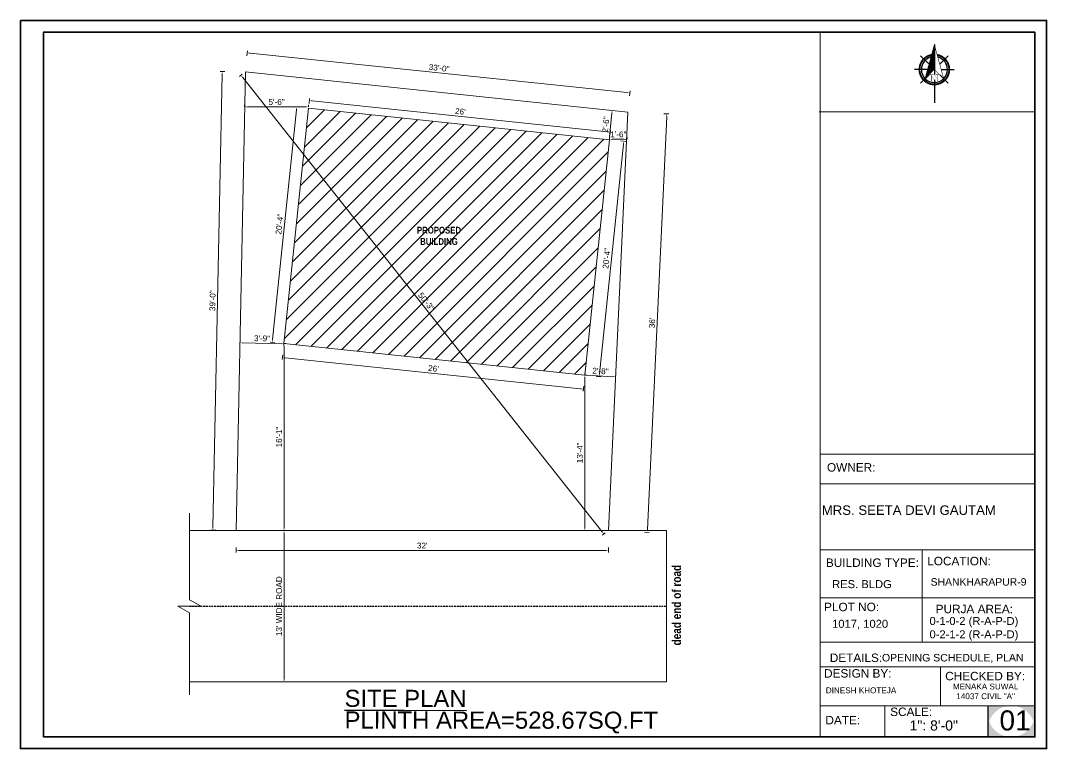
# Model space of a CAD drawing. Header units: inches. Extents: x 100101 to 119806, y -2288 to 8641.
# Drawn here: x 116282 to 117340, y 3458 to 4208 of the extents above; entities that cross this region are included whole.
import ezdxf

# ---------------------------------------------------------------- set-up
doc = ezdxf.new("R2010")
doc.units = ezdxf.units.IN
doc.header["$LTSCALE"] = 0.5
doc.header["$MEASUREMENT"] = 0
doc.header["$PDMODE"] = 66
doc.linetypes.add('DASHED2', pattern=[0.375, 0.25, -0.125])
for name, color, linetype, lineweight in [('Dimention', 5, 'Continuous', 20), ('door', 202, 'Continuous', 5), ('Siteplan', 7, 'Continuous', 30), ('steps', 253, 'Continuous', 20), ('TEXT', 220, 'Continuous', 9), ('WALL - A', 1, 'Continuous', 40)]:
    doc.layers.add(name, color=color, linetype=linetype, lineweight=lineweight)
doc.layers.add('Normal Wall', color=7, linetype='Continuous', lineweight=35, true_color=0xffaf89)
doc.layers.add('Rear Wall', color=7, linetype='Continuous', lineweight=20, true_color=0xd4e480)
doc.layers.add('plan wall', color=7, linetype='Continuous')
doc.layers.add('REBARS', color=5, linetype='Continuous')
doc.styles.add('Lettring Text', font='arial.ttf')
doc.styles.get("Standard").update_dxf_attribs({"font": 'arial.ttf'})
doc.styles.add('SwissBT', font='swiss.ttf', dxfattribs={"height": 12})
doc.dimstyles.new('Copy of Standard', dxfattribs={"dimtxt": 6, "dimasz": 2.875, "dimexe": 2, "dimexo": 4, "dimgap": 2, "dimtad": 1, "dimdec": 0, "dimrnd": 1, "dimzin": 0, "dimdsep": 46, "dimlunit": 4, "dimtxsty": 'Lettring Text', "dimcen": 0.1, "dimclrd": 7, "dimclre": 7, "dimclrt": 7, "dimazin": 0, "dimtfac": 0.645, "dimtdec": 0, "dimtmove": 1, "dimatfit": 0, "dimfxl": 3, "dimfxlon": 1, "dimtfillclr": 256, "dimtolj": 1, "dimtzin": 0, "dimlwd": -1, "dimlwe": -1, "dimarcsym": 2})

# ---------------------------------------------------------------- blocks, each defined once
blk = doc.blocks.new('*X736')
at = {"color": 0}
for p, q in [((145.96, -414.6), (147.62, -412.94)), ((146.16, -413.87), (147.62, -412.41)), ((146.36, -413.14), (147.62, -411.88)), ((146.55, -412.41), (147.62, -411.35)), ((146.75, -411.68), (147.62, -410.82)), ((146.95, -410.95), (147.62, -410.29)), ((147.15, -410.22), (147.62, -409.76)), ((147.35, -409.49), (147.62, -409.23)), ((147.55, -408.76), (147.62, -408.7)), ((143.76, -422.63), (147.62, -418.77)), ((143.96, -421.9), (147.62, -418.24)), ((144.16, -421.17), (147.62, -417.71)), ((144.36, -420.44), (147.62, -417.18)), ((144.56, -419.71), (147.62, -416.65)), ((144.76, -418.98), (147.62, -416.12)), ((144.96, -418.25), (147.62, -415.59)), ((145.16, -417.52), (147.62, -415.06)), ((145.36, -416.79), (147.62, -414.53)), ((145.56, -416.06), (147.62, -414)), ((145.76, -415.33), (147.62, -413.47)), ((142.76, -426.28), (147.62, -421.42)), ((142.96, -425.55), (147.62, -420.89)), ((143.16, -424.82), (147.62, -420.36)), ((143.36, -424.09), (147.62, -419.83)), ((143.56, -423.36), (147.62, -419.3))]:
    blk.add_line(p, q, dxfattribs=at)
blk = doc.blocks.new('NORTH_15')
for p, q in [((-2.87, 2.87), (-7.37, 7.37)), ((0, 3.66), (0, 10.62)), ((2.87, 2.87), (7.37, 7.37)), ((-13.37, 0), (2.72, 0)), ((5.49, 0), (17.83, 0)), ((-2.87, -2.87), (-7.37, -7.37)), ((0, -3.66), (0, -10.62)), ((2.87, -2.87), (7.37, -7.37))]:
    blk.add_line(p, q)
at = {"const_width": 1}
for points in [[(0, -8, 1), (0, 8, 0.359415), (-7.86, 1.52, 1)], [(-7.86, -1.52, 0.359415), (0, -8, 1)]]:
    blk.add_lwpolyline(points, format="xyb", dxfattribs=at)
for points, const_width in [([(4.96, -5.01), (-13.37, 0), (4.9, 5), (0, 0), (4.96, -5.01)], 0.3), ([(5.93, -1.55), (6, -1.55), (6.07, -1.54), (6.13, -1.53), (6.17, -1.52), (6.22, -1.51), (6.26, -1.49), (6.28, -1.47), (6.3, -1.45), (6.32, -1.42), (6.33, -1.39), (6.35, -1.34), (6.36, -1.29), (6.37, -1.23), (6.38, -1.16), (6.38, -1.08), (6.38, -1), (6.54, -1), (6.54, -2.34), (6.38, -2.34), (6.38, -2.3), (6.38, -2.23), (6.38, -2.16), (6.37, -2.09), (6.36, -2.04), (6.35, -1.99), (6.33, -1.95), (6.32, -1.91), (6.3, -1.88), (6.28, -1.86), (6.26, -1.83), (6.22, -1.81), (6.18, -1.8), (6.13, -1.78), (6.07, -1.77), (6.01, -1.76), (5.95, -1.76), (2.66, -1.76), (2.66, -2.34), (2.5, -2.34), (2.5, -0.16), (4.71, 1.44), (3.14, 1.44), (3.07, 1.44), (3, 1.43), (2.94, 1.42), (2.89, 1.41), (2.85, 1.4), (2.81, 1.38), (2.78, 1.36), (2.76, 1.34), (2.74, 1.31), (2.72, 1.27), (2.7, 1.22), (2.69, 1.17), (2.68, 1.11), (2.67, 1.04), (2.66, 0.97), (2.66, 0.89), (2.66, 0.87), (2.5, 0.87), (2.5, 2.21), (2.66, 2.21), (2.66, 2.17), (2.66, 2.09), (2.67, 2.03), (2.68, 1.97), (2.69, 1.91), (2.7, 1.86), (2.71, 1.82), (2.73, 1.78), (2.75, 1.76), (2.77, 1.74), (2.8, 1.72), (2.85, 1.7), (2.89, 1.68), (2.94, 1.67), (3, 1.66), (3.07, 1.66), (3.14, 1.66), (6.54, 1.66), (6.54, 0.75), (3.33, -1.55), (5.93, -1.55), (5.93, -1.55)], 0.1)]:
    blk.add_lwpolyline(points, dxfattribs=dict(const_width=const_width))
for start, end in [(90, 164.973), (270, 90), (195.027, 270)]:
    blk.add_arc((0, 0), 7, start, end)
at = {"rotation": 90}
blk.add_blockref('*X736', (-421.89, -147.62), dxfattribs=at)
blk = doc.blocks.new('A$C0BDB7EE9')
at = {"layer": 'Siteplan', "xscale": 2.999999999999779, "yscale": 2.999999999999779, "zscale": 2.999999999999779, "rotation": 247.8612575918487}
blk.add_blockref('NORTH_15', (20.2, 49.5), dxfattribs=at)
blk = doc.blocks.new('A$C327B4BBD')
at = {"layer": 'Dimention', "ltscale": 0.3, "xscale": 1.171875000000082, "yscale": 1.171875000000082, "zscale": 1.171875000000082, "rotation": 112.1387424081494}
blk.add_blockref('A$C0BDB7EE9', (16.1, 0), dxfattribs=at)
blk = doc.blocks.new('*D781')
at = {"layer": 'Defpoints', "color": 0, "ltscale": 0.5, "transparency": 16777216}
for p in [(116578.8, 4117.8), (116541.2, 3876.4), (116553.4, 3875.2)]:
    blk.add_point(p, dxfattribs=at)
at = {"layer": 'steps', "color": 7, "ltscale": 0.5, "transparency": 16777216}
for p, q in [((116566.3, 4116.3), (116541.5, 3879.3)), ((116569.6, 4118.8), (116564.6, 4119.3)), ((116544.1, 3876.1), (116539.2, 3876.6))]:
    blk.add_line(p, q, dxfattribs=at)
for points in [[(116565.8, 4116.3), (116566.8, 4116.2), (116566.6, 4119.1)], [(116541, 3879.3), (116541.9, 3879.2), (116541.2, 3876.4)]]:
    blk.add_solid(points, dxfattribs=at)
at = {"layer": 'steps', "color": 7, "ltscale": 0.5, "transparency": 16777216, "insert": (116548.8, 3998.3), "char_height": 6, "attachment_point": 5, "rotation": 84.0162, "style": 'Lettring Text'}
blk.add_mtext('\\A1;20\'-4"', dxfattribs=at)
blk = doc.blocks.new('*D782')
at = {"layer": 'Defpoints', "color": 0, "ltscale": 0.5, "transparency": 16777216}
for p in [(116578.8, 4117.8), (116579.7, 4125.7), (116889.1, 4085.3)]:
    blk.add_point(p, dxfattribs=at)
at = {"layer": 'steps', "color": 7, "ltscale": 0.5, "transparency": 16777216}
for p, q in [((116579.3, 4122.7), (116579.9, 4127.7)), ((116887.1, 4093.5), (116582.5, 4125.4)), ((116889.6, 4090.2), (116890.2, 4095.2))]:
    blk.add_line(p, q, dxfattribs=at)
for points in [[(116582.6, 4125.9), (116582.5, 4124.9), (116579.7, 4125.7)], [(116887.1, 4093.9), (116887, 4093), (116890, 4093.2)]]:
    blk.add_solid(points, dxfattribs=at)
at = {"layer": 'steps', "color": 7, "ltscale": 0.5, "transparency": 16777216, "insert": (116735.3, 4114.5), "char_height": 6, "attachment_point": 5, "rotation": 354.0162, "style": 'Lettring Text'}
blk.add_mtext("\\A1;26'", dxfattribs=at)
blk = doc.blocks.new('*D783')
at = {"layer": 'Defpoints', "color": 0, "ltscale": 0.5, "transparency": 16777216}
for p in [(116889.1, 4085.3), (116903.8, 4083.8), (116863.7, 3842.6)]:
    blk.add_point(p, dxfattribs=at)
at = {"layer": 'steps', "color": 7, "ltscale": 0.5, "transparency": 16777216}
for p, q in [((116900.8, 4084.1), (116905.8, 4083.6)), ((116878.7, 3844), (116903.5, 4080.9)), ((116875.4, 3841.4), (116880.4, 3840.9))]:
    blk.add_line(p, q, dxfattribs=at)
for points in [[(116903, 4081), (116904, 4080.9), (116903.8, 4083.8)], [(116878.2, 3844), (116879.1, 3843.9), (116878.4, 3841.1)]]:
    blk.add_solid(points, dxfattribs=at)
at = {"layer": 'steps', "color": 7, "ltscale": 0.5, "transparency": 16777216, "insert": (116886.1, 3963), "char_height": 6, "attachment_point": 5, "rotation": 84.0162, "style": 'Lettring Text'}
blk.add_mtext('\\A1;20\'-4"', dxfattribs=at)
blk = doc.blocks.new('*D784')
at = {"layer": 'Defpoints', "color": 0, "ltscale": 0.5, "transparency": 16777216}
for p in [(116553.4, 3875.2), (116863.7, 3842.6), (116862.2, 3828.2)]:
    blk.add_point(p, dxfattribs=at)
at = {"layer": 'steps', "color": 7, "ltscale": 0.5, "transparency": 16777216}
for p, q in [((116552.2, 3863.7), (116551.7, 3858.7)), ((116554.7, 3860.4), (116859.3, 3828.5)), ((116862.5, 3831.2), (116862, 3826.2))]:
    blk.add_line(p, q, dxfattribs=at)
for points in [[(116554.8, 3860.9), (116554.7, 3859.9), (116551.9, 3860.7)], [(116859.4, 3829), (116859.3, 3828), (116862.2, 3828.2)]]:
    blk.add_solid(points, dxfattribs=at)
at = {"layer": 'steps', "color": 7, "ltscale": 0.5, "transparency": 16777216, "insert": (116707.6, 3849.5), "char_height": 6, "attachment_point": 5, "rotation": 354.0162, "style": 'Lettring Text'}
blk.add_mtext("\\A1;26'", dxfattribs=at)
blk = doc.blocks.new('*D785')
at = {"layer": 'Defpoints', "color": 0, "ltscale": 0.5, "transparency": 16777216}
for p in [(116908.1, 4113.9), (116948.3, 4112), (116888, 3682.4)]:
    blk.add_point(p, dxfattribs=at)
at = {"layer": 'steps', "color": 7, "ltscale": 0.5, "transparency": 16777216}
for p, q in [((116928.3, 3683.4), (116948.1, 4109.2)), ((116945.3, 4112.2), (116950.3, 4111.9)), ((116925.1, 3680.6), (116930.1, 3680.4))]:
    blk.add_line(p, q, dxfattribs=at)
for points in [[(116947.6, 4109.2), (116948.6, 4109.1), (116948.3, 4112)], [(116927.8, 3683.4), (116928.7, 3683.3), (116928.1, 3680.5)]]:
    blk.add_solid(points, dxfattribs=at)
at = {"layer": 'steps', "color": 7, "ltscale": 0.5, "transparency": 16777216, "insert": (116933.1, 3896.5), "char_height": 6, "attachment_point": 5, "rotation": 87.3288, "style": 'Lettring Text'}
blk.add_mtext("\\A1;36'", dxfattribs=at)
blk = doc.blocks.new('*D786')
at = {"layer": 'Defpoints', "color": 0, "ltscale": 0.5, "transparency": 16777216}
for p in [(116489.6, 4155.7), (116513.6, 4155.3), (116504.1, 3682.4)]:
    blk.add_point(p, dxfattribs=at)
at = {"layer": 'steps', "color": 7, "ltscale": 0.5, "transparency": 16777216}
for p, q in [((116480.2, 3685.7), (116489.6, 4152.9)), ((116492.6, 4155.7), (116487.6, 4155.8)), ((116483.1, 3682.8), (116478.1, 3682.9))]:
    blk.add_line(p, q, dxfattribs=at)
for points in [[(116489.1, 4152.9), (116490, 4152.9), (116489.6, 4155.7)], [(116479.7, 3685.7), (116480.7, 3685.7), (116480.1, 3682.8)]]:
    blk.add_solid(points, dxfattribs=at)
at = {"layer": 'steps', "color": 7, "ltscale": 0.5, "transparency": 16777216, "insert": (116479.8, 3919.4), "char_height": 6, "attachment_point": 5, "rotation": 88.8499, "style": 'Lettring Text'}
blk.add_mtext('\\A1;39\'-0"', dxfattribs=at)
blk = doc.blocks.new('*D787')
at = {"layer": 'Defpoints', "color": 0, "ltscale": 0.5, "transparency": 16777216}
for p in [(116515.6, 4174.9), (116513.6, 4155.3), (116908.1, 4113.9)]:
    blk.add_point(p, dxfattribs=at)
at = {"layer": 'steps', "color": 7, "ltscale": 0.5, "transparency": 16777216}
for p, q in [((116515.3, 4171.9), (116515.8, 4176.9)), ((116907.3, 4133.9), (116518.5, 4174.6)), ((116909.8, 4130.6), (116910.4, 4135.6))]:
    blk.add_line(p, q, dxfattribs=at)
for points in [[(116518.5, 4175.1), (116518.4, 4174.1), (116515.6, 4174.9)], [(116907.3, 4134.3), (116907.2, 4133.4), (116910.1, 4133.6)]]:
    blk.add_solid(points, dxfattribs=at)
at = {"layer": 'steps', "color": 7, "ltscale": 0.5, "transparency": 16777216, "insert": (116713.4, 4159.3), "char_height": 6, "attachment_point": 5, "rotation": 354.0162, "style": 'Lettring Text'}
blk.add_mtext('\\A1;33\'-0"', dxfattribs=at)
blk = doc.blocks.new('*D788')
at = {"layer": 'Defpoints', "color": 0, "ltscale": 0.5, "transparency": 16777216}
for p in [(116504.1, 3682.4), (116888, 3682.4), (116888, 3661.8)]:
    blk.add_point(p, dxfattribs=at)
at = {"layer": 'steps', "color": 7, "ltscale": 0.5, "transparency": 16777216}
for p, q in [((116504.1, 3664.8), (116504.1, 3659.8)), ((116506.9, 3661.8), (116885.1, 3661.8)), ((116888, 3664.8), (116888, 3659.8))]:
    blk.add_line(p, q, dxfattribs=at)
for points in [[(116506.9, 3662.3), (116506.9, 3661.3), (116504.1, 3661.8)], [(116885.1, 3662.3), (116885.1, 3661.3), (116888, 3661.8)]]:
    blk.add_solid(points, dxfattribs=at)
at = {"layer": 'steps', "color": 7, "ltscale": 0.5, "transparency": 16777216, "insert": (116696, 3666.9), "char_height": 6, "attachment_point": 5, "style": 'Lettring Text'}
blk.add_mtext("\\A1;32'", dxfattribs=at)
blk = doc.blocks.new('*D797')
at = {"layer": 'Defpoints', "color": 0, "ltscale": 0.5, "transparency": 16777216}
for p in [(116509.1, 4151.7), (116513.6, 4155.3), (116888, 3682.4)]:
    blk.add_point(p, dxfattribs=at)
at = {"layer": 'steps', "color": 7, "ltscale": 0.5, "transparency": 16777216}
for p, q in [((116510.4, 4152.8), (116507.5, 4150.5)), ((116881.7, 3681), (116510.9, 4149.4)), ((116884.8, 3679.9), (116881.9, 3677.6))]:
    blk.add_line(p, q, dxfattribs=at)
for points in [[(116511.2, 4149.7), (116510.5, 4149.1), (116509.1, 4151.7)], [(116882, 3681.3), (116881.3, 3680.8), (116883.5, 3678.8)]]:
    blk.add_solid(points, dxfattribs=at)
at = {"layer": 'steps', "color": 7, "ltscale": 0.5, "transparency": 16777216, "insert": (116700.2, 3918.4), "char_height": 6, "attachment_point": 5, "rotation": 308.368, "style": 'Lettring Text'}
blk.add_mtext('\\A1;50\'-3"', dxfattribs=at)
blk = doc.blocks.new('*D789')
at = {"layer": 'Defpoints', "color": 0, "ltscale": 0.5, "transparency": 16777216}
for p in [(116724.1, 3682.4), (116553.5, 3526.4), (116724.1, 3526.4)]:
    blk.add_point(p, dxfattribs=at)
at = {"layer": 'steps', "color": 7, "ltscale": 0.5, "transparency": 16777216}
for p, q in [((116556.5, 3682.4), (116551.5, 3682.4)), ((116553.5, 3679.5), (116553.5, 3529.2)), ((116556.5, 3526.4), (116551.5, 3526.4))]:
    blk.add_line(p, q, dxfattribs=at)
for points in [[(116553, 3679.5), (116554, 3679.5), (116553.5, 3682.4)], [(116553, 3529.2), (116554, 3529.2), (116553.5, 3526.4)]]:
    blk.add_solid(points, dxfattribs=at)
at = {"layer": 'steps', "color": 7, "ltscale": 0.5, "transparency": 16777216, "insert": (116548.4, 3604.4), "char_height": 6, "attachment_point": 5, "rotation": 90, "style": 'Lettring Text'}
blk.add_mtext("\\A1;13' WIDE ROAD", dxfattribs=at)
blk = doc.blocks.new('*D790')
at = {"layer": 'Defpoints', "color": 0, "ltscale": 0.5, "transparency": 16777216}
for p in [(116553.4, 3875.2), (116553.4, 3682.4), (116553.5, 3682.4)]:
    blk.add_point(p, dxfattribs=at)
at = {"layer": 'steps', "color": 7, "ltscale": 0.5, "transparency": 16777216}
for p, q in [((116553.5, 3875.2), (116555.5, 3875.2)), ((116553.5, 3872.3), (116553.5, 3685.2)), ((116553.5, 3682.4), (116555.5, 3682.4))]:
    blk.add_line(p, q, dxfattribs=at)
for points in [[(116553, 3872.3), (116554, 3872.3), (116553.5, 3875.2)], [(116553, 3685.2), (116554, 3685.2), (116553.5, 3682.4)]]:
    blk.add_solid(points, dxfattribs=at)
at = {"layer": 'steps', "color": 7, "ltscale": 0.5, "transparency": 16777216, "insert": (116548.4, 3778.8), "char_height": 6, "attachment_point": 5, "rotation": 90, "style": 'Lettring Text'}
blk.add_mtext('\\A1;16\'-1"', dxfattribs=at)
blk = doc.blocks.new('*D791')
at = {"layer": 'Defpoints', "color": 0, "ltscale": 0.5, "transparency": 16777216}
for p in [(116863.7, 3842.6), (116863.7, 3682.4), (116863.7, 3682.4)]:
    blk.add_point(p, dxfattribs=at)
at = {"layer": 'steps', "color": 7, "ltscale": 0.5, "transparency": 16777216}
for p, q in [((116863.7, 3842.6), (116865.7, 3842.6)), ((116863.7, 3839.8), (116863.7, 3685.2)), ((116863.7, 3682.4), (116865.7, 3682.4))]:
    blk.add_line(p, q, dxfattribs=at)
for points in [[(116863.2, 3839.8), (116864.2, 3839.8), (116863.7, 3842.6)], [(116863.2, 3685.2), (116864.2, 3685.2), (116863.7, 3682.4)]]:
    blk.add_solid(points, dxfattribs=at)
at = {"layer": 'steps', "color": 7, "ltscale": 0.5, "transparency": 16777216, "insert": (116858.6, 3762.5), "char_height": 6, "attachment_point": 5, "rotation": 90, "style": 'Lettring Text'}
blk.add_mtext('\\A1;13\'-4"', dxfattribs=at)
blk = doc.blocks.new('*D792')
at = {"layer": 'Defpoints', "color": 0, "ltscale": 0.5, "transparency": 16777216}
for p in [(116512.8, 4119.2), (116512.8, 4119.2), (116578.8, 4117.8)]:
    blk.add_point(p, dxfattribs=at)
at = {"layer": 'steps', "color": 7, "ltscale": 0.5, "transparency": 16777216}
for p, q in [((116512.8, 4119.2), (116512.8, 4121.2)), ((116576, 4119.2), (116515.7, 4119.2)), ((116578.8, 4119.2), (116578.8, 4121.2))]:
    blk.add_line(p, q, dxfattribs=at)
for points in [[(116515.7, 4119.6), (116515.7, 4118.7), (116512.8, 4119.2)], [(116576, 4119.6), (116576, 4118.7), (116578.8, 4119.2)]]:
    blk.add_solid(points, dxfattribs=at)
at = {"layer": 'steps', "color": 7, "ltscale": 0.5, "transparency": 16777216, "insert": (116545.8, 4124.2), "char_height": 6, "attachment_point": 5, "style": 'Lettring Text'}
blk.add_mtext('\\A1;5\'-6"', dxfattribs=at)
blk = doc.blocks.new('*D793')
at = {"layer": 'Defpoints', "color": 0, "ltscale": 0.5, "transparency": 16777216}
for p in [(116863.7, 3842.6), (116895.3, 3840.9), (116895.3, 3840.9)]:
    blk.add_point(p, dxfattribs=at)
at = {"layer": 'steps', "color": 7, "ltscale": 0.5, "transparency": 16777216}
for p, q in [((116863.7, 3842.6), (116863.8, 3844.6)), ((116866.6, 3842.5), (116892.5, 3841)), ((116895.3, 3840.9), (116895.5, 3842.9))]:
    blk.add_line(p, q, dxfattribs=at)
for points in [[(116866.6, 3843), (116866.5, 3842), (116863.7, 3842.6)], [(116892.5, 3841.5), (116892.4, 3840.5), (116895.3, 3840.9)]]:
    blk.add_solid(points, dxfattribs=at)
at = {"layer": 'steps', "color": 7, "ltscale": 0.5, "transparency": 16777216, "insert": (116879.8, 3846.8), "char_height": 6, "attachment_point": 5, "rotation": 356.7868, "style": 'Lettring Text'}
blk.add_mtext('\\A1;2\'-8"', dxfattribs=at)
blk = doc.blocks.new('*D794')
at = {"layer": 'Defpoints', "color": 0, "ltscale": 0.5, "transparency": 16777216}
for p in [(116508, 3876.1), (116508, 3875.9), (116553.4, 3875.2)]:
    blk.add_point(p, dxfattribs=at)
at = {"layer": 'steps', "color": 7, "ltscale": 0.5, "transparency": 16777216}
for p, q in [((116508, 3875.9), (116507.9, 3873.9)), ((116550.5, 3875), (116510.8, 3875.8)), ((116553.4, 3875), (116553.3, 3873))]:
    blk.add_line(p, q, dxfattribs=at)
for points in [[(116510.8, 3876.3), (116510.8, 3875.4), (116508, 3875.9)], [(116550.5, 3875.5), (116550.5, 3874.6), (116553.4, 3875)]]:
    blk.add_solid(points, dxfattribs=at)
at = {"layer": 'steps', "color": 7, "ltscale": 0.5, "transparency": 16777216, "insert": (116530.8, 3880.5), "char_height": 6, "attachment_point": 5, "rotation": 358.8499, "style": 'Lettring Text'}
blk.add_mtext('\\A1;3\'-9"', dxfattribs=at)
blk = doc.blocks.new('*D779')
at = {"layer": 'Defpoints', "color": 0, "ltscale": 0.5, "transparency": 16777216}
for p in [(116889.1, 4085.3), (116907.3, 4085.8), (116907.3, 4084.8)]:
    blk.add_point(p, dxfattribs=at)
at = {"layer": 'steps', "color": 7, "ltscale": 0.5, "transparency": 16777216}
for p, q in [((116889.1, 4085.8), (116889.1, 4087.8)), ((116892, 4085.8), (116904.4, 4085.8)), ((116907.3, 4085.8), (116907.3, 4087.8))]:
    blk.add_line(p, q, dxfattribs=at)
for points in [[(116892, 4086.3), (116892, 4085.3), (116889.1, 4085.8)], [(116904.4, 4086.3), (116904.4, 4085.3), (116907.3, 4085.8)]]:
    blk.add_solid(points, dxfattribs=at)
at = {"layer": 'steps', "color": 7, "ltscale": 0.5, "transparency": 16777216, "insert": (116898.2, 4090.8), "char_height": 6, "attachment_point": 5, "style": 'Lettring Text'}
blk.add_mtext('\\A1;1\'-6"', dxfattribs=at)
blk = doc.blocks.new('*D780')
at = {"layer": 'Defpoints', "color": 0, "ltscale": 0.5, "transparency": 16777216}
for p in [(116891.9, 4115.6), (116892.3, 4115.6), (116889.1, 4085.3)]:
    blk.add_point(p, dxfattribs=at)
at = {"layer": 'steps', "color": 7, "ltscale": 0.5, "transparency": 16777216}
for p, q in [((116891.9, 4115.6), (116889.9, 4115.8)), ((116889.1, 4088.2), (116891.6, 4112.7)), ((116888.8, 4085.3), (116886.8, 4085.6))]:
    blk.add_line(p, q, dxfattribs=at)
for points in [[(116891.2, 4112.8), (116892.1, 4112.7), (116891.9, 4115.6)], [(116888.6, 4088.3), (116889.5, 4088.2), (116888.8, 4085.3)]]:
    blk.add_solid(points, dxfattribs=at)
at = {"layer": 'steps', "color": 7, "ltscale": 0.5, "transparency": 16777216, "insert": (116885.3, 4101), "char_height": 6, "attachment_point": 5, "rotation": 84.0162, "style": 'Lettring Text'}
blk.add_mtext('\\A1;2\'-6"', dxfattribs=at)

msp = doc.modelspace()

# ---------------------------------------------------------------- hatches: boundary and pattern name
msp.add_hatch(color=0).paths.add_polyline_path([(117327.8, 3501.8), (117303.5, 3501.8, -0.414214), (117327.8, 3477.4)])
at = {"layer": 'door', "ltscale": 0.5}
h = msp.add_hatch(dxfattribs=at)
h.set_pattern_fill('ANSI31', color=256, scale=100)
h.set_pattern_definition([(45, (-248100.744, 33879.614), (-8.83883476, 8.83883476), [])])
h.paths.add_polyline_path([(116889.1, 4085.3), (116578.8, 4117.8), (116553.4, 3875.2), (116863.7, 3842.6)])
h.paths.add_polyline_path([(116687.8, 3924.1), (116702.9, 3905), (116712.6, 3912.6), (116697.5, 3931.7)], flags=24)
h.paths.add_polyline_path([(116687.4, 3973.4), (116739.3, 3973.4), (116739.3, 3999.4), (116687.4, 3999.4)], flags=24)
at = {"layer": 'TEXT'}
for points in [[(117303.5, 3501.8), (117279.2, 3501.8), (117279.2, 3477.4, -0.414214)], [(117303.5, 3501.8), (117279.2, 3501.8), (117279.2, 3477.4, -0.414214)], [(117279.2, 3493.9), (117279.2, 3469.6), (117303.5, 3469.6, -0.414214)], [(117279.2, 3493.9), (117279.2, 3469.6), (117303.5, 3469.6, -0.414214)], [(117327.8, 3501.8), (117303.5, 3501.8, -0.414214), (117327.8, 3477.4)], [(117327.8, 3493.9, -0.414214), (117303.5, 3469.6), (117327.8, 3469.6)], [(117327.8, 3493.9, -0.414214), (117303.5, 3469.6), (117327.8, 3469.6)]]:
    msp.add_hatch(color=0, dxfattribs=at).paths.add_polyline_path(points)

# ---------------------------------------------------------------- linework, layer by layer
at = {"color": 0}
msp.add_line((117279.2, 3501.8), (117279.2, 3469.6), dxfattribs=at)
msp.add_line((117279.2, 3501.8), (117279.2, 3469.6), dxfattribs=at)
at = {"layer": 'door', "ltscale": 0.5}
for p, q in [((116504.1, 3682.4), (116513.6, 4155.3)), ((116908.1, 4113.9), (116513.6, 4155.3)), ((116888, 3682.4), (116908.1, 4113.9)), ((116456.1, 3682.4), (116456.1, 3700.4)), ((116456.1, 3682.4), (116948, 3682.4)), ((116456.1, 3629.1), (116456.1, 3682.4)), ((116948, 3526.4), (116948, 3682.4)), ((116456.1, 3611), (116456.1, 3629.1)), ((116468.1, 3604.3), (116456.1, 3611)), ((116444.1, 3604.3), (116468.1, 3604.3)), ((116444.1, 3604.3), (116456.1, 3597.7)), ((116456.1, 3604.3), (116456.1, 3604.4)), ((116456.1, 3604.3), (116456.1, 3604.4)), ((116456.1, 3513.2), (116456.1, 3597.7)), ((116456.1, 3526.4), (116948, 3526.4))]:
    msp.add_line(p, q, dxfattribs=at)
msp.add_lwpolyline([(116889.1, 4085.3), (116578.8, 4117.8), (116553.4, 3875.2), (116863.7, 3842.6)], close=True, dxfattribs=at)
at = {"layer": 'Normal Wall'}
for points in [[(116281.7, 4208.3), (117339.8, 4208.3), (117339.8, 3457.7), (116281.7, 3457.7)], [(116281.7, 4208.3), (117339.8, 4208.3), (117339.8, 3457.7), (116281.7, 3457.7)], [(117327.8, 4196.3), (116305.6, 4196.3), (116305.6, 3469.6), (117327.8, 3469.6)], [(117327.8, 4196.3), (116305.6, 4196.3), (116305.6, 3469.6), (117327.8, 3469.6)]]:
    msp.add_lwpolyline(points, close=True, dxfattribs=at)
at = {"layer": 'Rear Wall'}
for p, q in [((117106.4, 3752.1), (117106.4, 4196.3)), ((117105.2, 4114), (117327.8, 4114)), ((117106.4, 3761.3), (117327.8, 3761.3)), ((117106.4, 3761.3), (117327.8, 3761.3)), ((117106.4, 3761.3), (117327.8, 3761.3)), ((117106.4, 3761.3), (117327.8, 3761.3)), ((117106.4, 3730.5), (117327.8, 3730.5)), ((117106.4, 3730.5), (117327.8, 3730.5)), ((117106.4, 3662.5), (117327.8, 3662.5)), ((117106.4, 3662.5), (117327.8, 3662.5)), ((117211.7, 3662.5), (117211.7, 3576.6)), ((117211.7, 3662.5), (117211.7, 3567.3)), ((117106.4, 3613), (117327.8, 3613)), ((117106.4, 3613), (117327.8, 3613)), ((117106.4, 3567.3), (117327.8, 3567.3)), ((117106.4, 3541.9), (117327.8, 3541.9)), ((117106.4, 3541.9), (117327.8, 3541.9)), ((117230.3, 3501.8), (117230.3, 3541.9)), ((117230.3, 3501.8), (117230.3, 3541.9)), ((117106.4, 3501.8), (117327.8, 3501.8)), ((117106.4, 3501.8), (117327.8, 3501.8)), ((117173.2, 3501.8), (117173.2, 3469.6)), ((117173.2, 3501.8), (117173.2, 3469.6))]:
    msp.add_line(p, q, dxfattribs=at)
msp.add_lwpolyline([(117106.4, 3761.3), (117327.8, 3761.3), (117327.8, 3469.6), (117106.4, 3469.6)], close=True, dxfattribs=at)
msp.add_lwpolyline([(117106.4, 3761.3), (117327.8, 3761.3), (117327.8, 3469.6), (117106.4, 3469.6)], close=True, dxfattribs=at)
at = {"layer": 'WALL - A', "linetype": 'DASHED2', "lineweight": -3, "ltscale": 15}
msp.add_line((116456.1, 3604.4), (116948, 3604.4), dxfattribs=at)

# ---------------------------------------------------------------- block references
at = {"layer": 'REBARS', "xscale": 0.5459999999999999, "yscale": 0.5459999999999999, "zscale": 0.5459999999999999, "rotation": 270}
msp.add_blockref('A$C327B4BBD', (117224.1, 4132.3), dxfattribs=at)

# ---------------------------------------------------------------- texts
at = {"color": 0}
for s, p in [('OWNER:', (117113.4, 3743.2)), ('LOCATION:', (117216.8, 3646.6))]:
    msp.add_text(s, height=8.7, dxfattribs=at).set_placement(p)
at = {"layer": 'plan wall', "ltscale": 3, "char_height": 17.612, "attachment_point": 7, "rotation": 359.9411}
for s, insert in [('{\\LSITE PLAN}', (116615.9, 3500.4)), ('PLINTH AREA=528.67SQ.FT', (116615.9, 3473.5))]:
    msp.add_mtext(s, dxfattribs=dict(at, insert=insert))
at = {"layer": 'steps', "color": 7, "ltscale": 0.3, "insert": (116713.3, 3995.6), "char_height": 7, "width": 55.268, "attachment_point": 2}
msp.add_mtext('{\\fTechnic|b1|i0|c2|p2;PROPOSED BUILDING}', dxfattribs=at)
at = {"layer": 'TEXT', "color": 0}
for s, height, p in [('OWNER:', 8.7, (117113.4, 3743.2)), ('LOCATION:', 8.7, (117216.8, 3646.6)), ('CHECKED BY:', 8.704, (117235.3, 3528)), ('CHECKED BY:', 8.704, (117235.3, 3528)), ('SCALE:', 8.7, (117178.6, 3491.2)), ('SCALE:', 8.7, (117178.6, 3491.2))]:
    msp.add_text(s, height=height, dxfattribs=at).set_placement(p)
at = {"layer": 'TEXT', "color": 0, "linetype": 'ByBlock', "style": 'SwissBT'}
for s, insert, char_height, width, attachment_point in [('MRS. SEETA DEVI GAUTAM', (117197.8, 3708.3), 9.72, 217.511, 2), ('OPENING SCHEDULE, PLAN', (117170.1, 3555.2), 7.74, 268.532, 1), ('MENAKA SUWAL\\P14037 CIVIL "A"', (117277, 3524.6), 6, 88.549, 2), ('DINESH KHOTEJA', (117112.2, 3520.7), 6, 201.528, 1)]:
    msp.add_mtext(s, dxfattribs=dict(at, insert=insert, char_height=char_height, width=width, attachment_point=attachment_point))
at = {"layer": 'TEXT', "color": 0, "attachment_point": 1}
for s, insert, char_height, width in [('BUILDING TYPE:', (117112.3, 3653.6), 8.704, 148.555), ('BUILDING TYPE:', (117112.3, 3653.6), 8.704, 148.555), ('PLOT NO: ', (117110.4, 3608), 8.7, 138.027), ('PLOT NO: ', (117110.4, 3608), 8.7, 138.027), ('PURJA AREA:', (117225.5, 3605.9), 8.704, 197.582), ('PURJA AREA:', (117225.5, 3605.9), 8.704, 197.582), ('DETAILS: ', (117116.3, 3555.6), 8.7, 138.027), ('DESIGN BY:', (117110.4, 3539.5), 8.7, 138.027), ('DESIGN BY:', (117110.4, 3539.5), 8.7, 138.027), ('DATE:', (117111.8, 3491.3), 8.7, 34.818)]:
    msp.add_mtext(s, dxfattribs=dict(at, insert=insert, char_height=char_height, width=width))
at = {"layer": 'TEXT', "insert": (116953.8, 3605.5), "char_height": 9, "attachment_point": 2, "rotation": 90}
msp.add_mtext('{\\fTechnic|b1|i0|c2|p2;dead end of road}', dxfattribs=at)
at = {"layer": 'TEXT', "color": 0, "style": 'SwissBT'}
for s, insert, char_height, width, attachment_point in [('RES. BLDG', (117118.7, 3631.3), 8.26, 163.214, 1), ('RES. BLDG', (117118.7, 3631.3), 8.26, 163.214, 1), ('1017, 1020', (117118.7, 3590.4), 8.26, 163.214, 1), ('0-1-0-2 (R-A-P-D)\\P0-2-1-2 (R-A-P-D)', (117264.9, 3593.3), 8.256, 163.214, 2), ('01', (117291.3, 3497), 20.64, 20.158, 1)]:
    msp.add_mtext(s, dxfattribs=dict(at, insert=insert, char_height=char_height, width=width, attachment_point=attachment_point))
at = {"layer": 'TEXT', "color": 0, "linetype": 'ByBlock', "insert": (117220.3, 3633.3), "char_height": 7.671, "attachment_point": 1}
msp.add_mtext_dynamic_manual_height_columns('SHANKHARAPUR-9', width=381.035, gutter_width=1.53, heights=[0], dxfattribs=at)
at = {"layer": 'TEXT', "color": 0, "ltscale": 0.5, "insert": (117198.6, 3486.6), "char_height": 10.32, "width": 127.534, "attachment_point": 1, "style": 'SwissBT'}
msp.add_mtext('1": 8\'-0"', dxfattribs=at)
msp.add_mtext('1": 8\'-0"', dxfattribs=at)

# ---------------------------------------------------------------- dimensions: what is measured, and where the dimension line sits
at = {"layer": 'steps', "ltscale": 0.5}
for p1, distance, text, picture, middle in [((116908.1, 4113.9), -19.8, '33\'-0"', '*D787', (116713.4, 4159.3)), ((116504.1, 3682.4), 23.9, '39\'-0"', '*D786', (116479.8, 3919.4))]:
    dim = msp.add_aligned_dim(p1=p1, p2=(116513.6, 4155.3), distance=distance, text=text, dimstyle='Copy of Standard', dxfattribs=at)
    dim.commit()
    dim.dimension.update_dxf_attribs({"geometry": picture, "text_midpoint": middle})
for p1, p2, distance, picture, middle in [((116888, 3682.4), (116513.6, 4155.3), 5.7, '*D797', (116700.2, 3918.4)), ((116889.1, 4085.3), (116578.8, 4117.8), -7.9, '*D782', (116735.3, 4114.5)), ((116578.8, 4117.8), (116553.4, 3875.2), -12.3, '*D781', (116548.8, 3998.3)), ((116889.1, 4085.3), (116892.3, 4115.6), 0.4, '*D780', (116885.3, 4101)), ((116888, 3682.4), (116908.1, 4113.9), -40.2, '*D785', (116933.1, 3896.5)), ((116863.7, 3842.6), (116889.1, 4085.3), -14.8, '*D783', (116886.1, 3963)), ((116553.4, 3875.2), (116508, 3876.1), 0.2, '*D794', (116530.8, 3880.5)), ((116553.4, 3875.2), (116863.7, 3842.6), -14.5, '*D784', (116707.6, 3849.5)), ((116863.7, 3842.6), (116895.3, 3840.9), 0, '*D793', (116879.8, 3846.8))]:
    dim = msp.add_aligned_dim(p1=p1, p2=p2, distance=distance, dimstyle='Copy of Standard', dxfattribs=at)
    dim.commit()
    dim.dimension.update_dxf_attribs({"geometry": picture, "text_midpoint": middle})
for base, p1, p2, picture, middle in [((116512.8, 4119.2), (116578.8, 4117.8), (116512.8, 4119.2), '*D792', (116545.8, 4124.2)), ((116888, 3661.8), (116504.1, 3682.4), (116888, 3682.4), '*D788', (116696, 3666.9))]:
    dim = msp.add_linear_dim(base=base, p1=p1, p2=p2, dimstyle='Copy of Standard', dxfattribs=at)
    dim.commit()
    dim.dimension.update_dxf_attribs({"geometry": picture, "text_midpoint": middle})
dim = msp.add_linear_dim(base=(116907.3, 4085.8), p1=(116889.1, 4085.3), p2=(116907.3, 4084.8), dimstyle='Copy of Standard', dxfattribs=at)
dim.commit()
dim.dimension.update_dxf_attribs({"geometry": '*D779', "text_midpoint": (116898.2, 4085.8), "dimtype": 160})
for base, p1, p2, picture, middle in [((116553.5, 3682.4), (116553.4, 3875.2), (116553.4, 3682.4), '*D790', (116548.4, 3778.8)), ((116863.7, 3682.4), (116863.7, 3842.6), (116863.7, 3682.4), '*D791', (116858.6, 3762.5))]:
    dim = msp.add_linear_dim(base=base, p1=p1, p2=p2, angle=90, dimstyle='Copy of Standard', dxfattribs=at)
    dim.commit()
    dim.dimension.update_dxf_attribs({"geometry": picture, "text_midpoint": middle})
dim = msp.add_linear_dim(base=(116553.5, 3526.4), p1=(116724.1, 3682.4), p2=(116724.1, 3526.4), angle=90, text="13' WIDE ROAD", dimstyle='Copy of Standard', dxfattribs=at)
dim.commit()
dim.dimension.update_dxf_attribs({"geometry": '*D789', "text_midpoint": (116548.4, 3604.4)})

doc.saveas('drawing.dxf')
